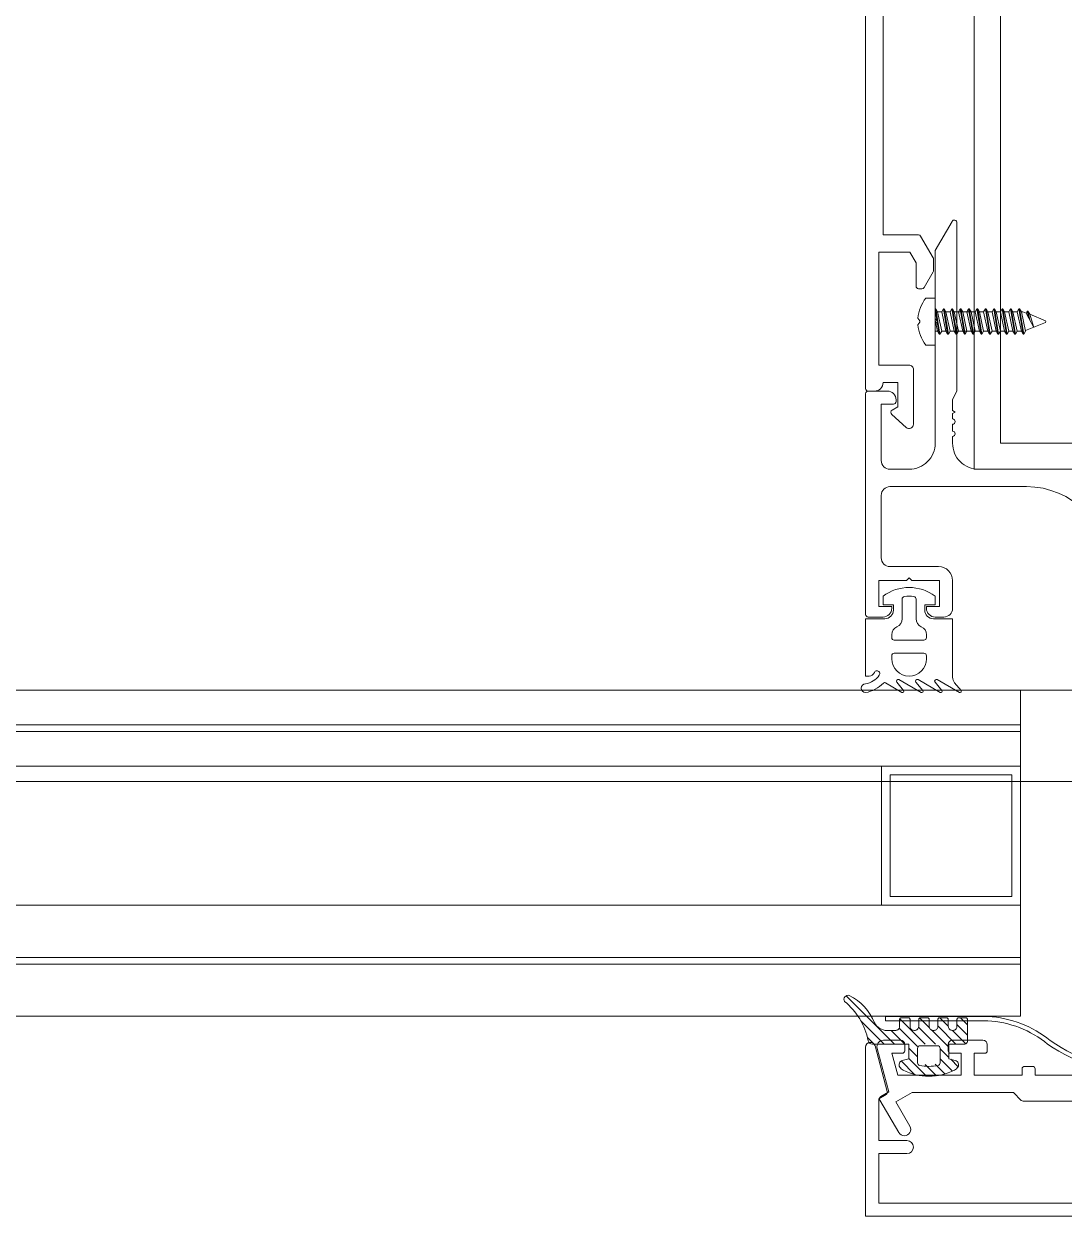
# Model space of a CAD drawing. Extents: x -2749 to 23780, y -1311 to 8245.
# Drawn here: x 7387.9 to 7399.87, y 320 to 333.72 of the extents above; entities that cross this region are included whole.
import ezdxf

# ---------------------------------------------------------------- set-up
doc = ezdxf.new("R2010")
doc.units = 0
doc.header["$MEASUREMENT"] = 0
for name, color, linetype, lineweight in [('06D', 9, 'Continuous', 9), ('10', 9, 'Continuous', 9), ('15', 9, 'Continuous', 9), ('40', 9, 'Continuous', 9), ('40B', 9, 'Continuous', 9)]:
    doc.layers.add(name, color=color, linetype=linetype, lineweight=lineweight)

# ---------------------------------------------------------------- blocks, each defined once
blk = doc.blocks.new('*U327')
at = {"layer": '10'}
h = blk.add_hatch(dxfattribs=at)
h.set_pattern_fill('LINE', color=256, scale=0.6666666666715167, angle=585.0000000000001, style=0)
h.set_pattern_definition([(134.9999999999999, (54.08257083702352, -143.591873856265), (0.0589255650993077, 0.0589255650993076), [])])
edge = h.paths.add_edge_path()
edge.add_arc((-3.724112742561203, -23.01631543597887), 0.6254947507205308, 382.66119677713436, 422.7999977533498, ccw=False)
edge.add_arc((-3.003038380344435, -22.70189300089169), 0.1615246373840444, 207.0399911032214, 269.8973059514558)
edge.add_line((-3.003327888753744, -22.86341737882685), (-2.922681304442392, -22.86341737882685))
edge.add_line((-2.922681304443868, -22.86341737882685), (-2.908930808625711, -22.86341737882685))
edge.add_line((-2.908930808624234, -22.86341737882685), (-2.901684862210744, -22.86288960382808))
edge.add_line((-2.901684862216654, -22.86288960382717), (-2.894240066035251, -22.86121154462581))
edge.add_line((-2.89424006602934, -22.86121154462671), (-2.886867507665158, -22.85828629342723))
edge.add_line((-2.886867507668114, -22.85828629342632), (-2.879875461587232, -22.85410883462737))
edge.add_line((-2.879875461587232, -22.85410883462737), (-2.873575976287668, -22.84877095602769))
edge.add_line((-2.87357597628619, -22.8487709560286), (-2.868239588628569, -22.8424729618273))
edge.add_line((-2.868239588632889, -22.8424729618273), (-2.864062096215491, -22.83548088202952))
edge.add_line((-2.864062096218333, -22.83548088202952), (-2.861137499516701, -22.82810897802847))
edge.add_line((-2.861137499513858, -22.82810897803029), (-2.858930808635193, -22.8134173788294))
edge.add_line((-2.858930808636671, -22.81341737882758), (-2.858930808636671, -22.73765655195257))
edge.add_line((-2.858930808636671, -22.73765655195257), (-2.858719652597812, -22.73475800855249))
edge.add_line((-2.858719652593379, -22.73475800855158), (-2.858048233911347, -22.73177909955121))
edge.add_line((-2.858048233918737, -22.73177909955121), (-2.856878285160121, -22.72883073455159))
edge.add_line((-2.856878285149888, -22.72883073455159), (-2.855207310770367, -22.72603375855033))
edge.add_line((-2.855207310773323, -22.72603375855124), (-2.853072537707987, -22.72351556675221))
edge.add_line((-2.853072537707987, -22.7235155667513), (-2.850553042926833, -22.72137913555344))
edge.add_line((-2.850553042923991, -22.72137913555344), (-2.847756277106952, -22.71970803055229))
edge.add_line((-2.847756277111386, -22.71970803055319), (-2.844807428515252, -22.71853728395308))
edge.add_line((-2.844807428510932, -22.7185372839549), (-2.838931113808428, -22.71765533115376))
edge.add_line((-2.838931113812748, -22.71765533115104), (-2.758930808629372, -22.71765533115104))
edge.add_line((-2.758930808626416, -22.71765533115104), (-2.756032391351425, -22.71786611695279))
edge.add_line((-2.756032391353016, -22.71786611695279), (-2.75305418802958, -22.71853892175204))
edge.add_line((-2.753054188035378, -22.71853892175295), (-2.750104989276508, -22.71970879255332))
edge.add_line((-2.750104989269345, -22.71970879255514), (-2.747308375308818, -22.7213787063547))
edge.add_line((-2.747308375308818, -22.72137870635379), (-2.744788289945461, -22.72351365955365))
edge.add_line((-2.744788289949894, -22.72351365955365), (-2.742654088432857, -22.72603299335424))
edge.add_line((-2.742654088437177, -22.72603299335333), (-2.740982949017109, -22.72883083275246))
edge.add_line((-2.740982949006991, -22.72883083275337), (-2.73981334778449, -22.73177976195257))
edge.add_line((-2.73981334778449, -22.73177976195166), (-2.738931113803971, -22.73765502595143))
edge.add_line((-2.738931113814203, -22.73765502595143), (-2.738931113814203, -22.81341737882758))
edge.add_line((-2.738931113814203, -22.81341737882758), (-2.738403023035232, -22.82066340542588))
edge.add_line((-2.738403023029434, -22.82066340542497), (-2.736723585627089, -22.82810897802756))
edge.add_line((-2.736723585631409, -22.82810897803029), (-2.733799232594321, -22.83548088203133))
edge.add_line((-2.733799232595799, -22.83548088202952), (-2.729621641494588, -22.8424729618273))
edge.add_line((-2.729621641496066, -22.8424729618273), (-2.724286068658386, -22.8487709560286))
edge.add_line((-2.724286068656908, -22.8487709560286), (-2.717985768559231, -22.85410883462828))
edge.add_line((-2.717985768553319, -22.85410883462737), (-2.710993821127146, -22.85828629342632))
edge.add_line((-2.710993821122826, -22.85828629342632), (-2.703621019108652, -22.86121154462581))
edge.add_line((-2.703621019115928, -22.86121154462671), (-2.688931113816408, -22.86341737882685))
edge.add_line((-2.68893111381493, -22.86341737882685), (-2.681684861214591, -22.86288960382808))
edge.add_line((-2.681684861211635, -22.86288960382717), (-2.674239797427787, -22.86121154462581))
edge.add_line((-2.674239797432107, -22.86121154462671), (-2.666867041154603, -22.85828629342723))
edge.add_line((-2.666867041153238, -22.85828629342632), (-2.659874866789949, -22.85410883462737))
edge.add_line((-2.659874866794268, -22.85410883462737), (-2.653575347814296, -22.84877095602769))
edge.add_line((-2.653575347814296, -22.8487709560286), (-2.648238993837082, -22.8424729618273))
edge.add_line((-2.648238993828329, -22.8424729618273), (-2.644061629686063, -22.83548088202952))
edge.add_line((-2.644061629691748, -22.83548088202952), (-2.641137230910715, -22.82810897802847))
edge.add_line((-2.641137230904917, -22.82810897803029), (-2.638931113808268, -22.8134173788294))
edge.add_line((-2.638931113815658, -22.81341737882758), (-2.638931113815658, -22.73765655195257))
edge.add_line((-2.638931113815658, -22.73765655195257), (-2.638719707636653, -22.73475835975205))
edge.add_line((-2.638719707630855, -22.73475835975114), (-2.63804767151106, -22.7317815903516))
edge.add_line((-2.638047671512424, -22.73178159035251), (-2.636877956406635, -22.72883172455204))
edge.add_line((-2.636877956412547, -22.72883172455295), (-2.635206872959145, -22.7260350083543))
edge.add_line((-2.635206872954825, -22.7260350083543), (-2.633072912453883, -22.72351318895198))
edge.add_line((-2.633072912456839, -22.72351318895108), (-2.630552594793982, -22.72138073015321))
edge.add_line((-2.630552594791026, -22.72138073015231), (-2.627755931012018, -22.71970969915128))
edge.add_line((-2.627755931016451, -22.71970969915128), (-2.624806846955777, -22.71854076575255))
edge.add_line((-2.624806846954413, -22.71854076575437), (-2.618931418994691, -22.717656857154))
edge.add_line((-2.618931418991735, -22.71765685715218), (-2.538931113808359, -22.71765685715218))
edge.add_line((-2.538931113805404, -22.71765685715218), (-2.536032472707404, -22.71786813815197))
edge.add_line((-2.536032472711838, -22.71786813815288), (-2.53305417242899, -22.71854076575346))
edge.add_line((-2.533054172431945, -22.71854076575437), (-2.530105038931139, -22.7197096991531))
edge.add_line((-2.530105038928297, -22.71970969915128), (-2.527308013934373, -22.72138073015231))
edge.add_line((-2.527308013928575, -22.72138073015231), (-2.524788322449182, -22.72351318895017))
edge.add_line((-2.524788322449182, -22.72351318895108), (-2.522653380668941, -22.72603500835339))
edge.add_line((-2.522653380674853, -22.7260350083543), (-2.520982317572305, -22.72883172455295))
edge.add_line((-2.520982317566506, -22.72883172455295), (-2.519812337644964, -22.73178159035342))
edge.add_line((-2.519812337644964, -22.73178159035251), (-2.518929893105507, -22.73765655195257))
edge.add_line((-2.518929893114261, -22.73765655195257), (-2.518929893114261, -22.81341737882758))
edge.add_line((-2.518929893114261, -22.81341737882758), (-2.518401991117286, -22.82066340542588))
edge.add_line((-2.518401991108532, -22.82066340542497), (-2.516722710903252, -22.82810897802756))
edge.add_line((-2.516722710906208, -22.82810897803029), (-2.513798487686756, -22.83548088203133))
edge.add_line((-2.513798487685392, -22.83548088202952), (-2.509620975688392, -22.8424729618273))
edge.add_line((-2.509620975689756, -22.8424729618273), (-2.504285440170463, -22.8487709560286))
edge.add_line((-2.504285440173305, -22.8487709560286), (-2.497985102735412, -22.85410883462828))
edge.add_line((-2.497985102735412, -22.85410883462737), (-2.490993076234133, -22.85828629342632))
edge.add_line((-2.490993076235611, -22.85828629342632), (-2.483620144396525, -22.86121154462581))
edge.add_line((-2.483620144390613, -22.86121154462671), (-2.468929893104757, -22.86341737882685))
edge.add_line((-2.468929893103393, -22.86341737882685), (-2.46168382928505, -22.86288960382808))
edge.add_line((-2.461683829290848, -22.86288960382717), (-2.45423892271134, -22.86121154462581))
edge.add_line((-2.454238922706906, -22.86121154462671), (-2.446866296247037, -22.85828629342723))
edge.add_line((-2.446866296254313, -22.85828629342632), (-2.439874200995234, -22.85410883462737))
edge.add_line((-2.439874200987958, -22.85410883462737), (-2.433574719326372, -22.84877095602769))
edge.add_line((-2.433574719330692, -22.8487709560286), (-2.428238328035092, -22.8424729618273))
edge.add_line((-2.428238328033614, -22.8424729618273), (-2.424060884787138, -22.83548088202952))
edge.add_line((-2.424060884792936, -22.83548088202952), (-2.421136356194267, -22.82810897802847))
edge.add_line((-2.421136356191425, -22.82810897803029), (-2.418929893115715, -22.8134173788294))
edge.add_line((-2.418929893115715, -22.81341737882758), (-2.418929893115715, -22.73765502595143))
edge.add_line((-2.418929893115715, -22.73765502595143), (-2.418718577675179, -22.73475734415206))
edge.add_line((-2.418718577676656, -22.73475734415206), (-2.418047278611368, -22.73177831455269))
edge.add_line((-2.418047278606934, -22.7317783145536), (-2.416877733685794, -22.72882871255388))
edge.add_line((-2.416877733682952, -22.72882871255388), (-2.415206831946591, -22.72603217115284))
edge.add_line((-2.415206831949546, -22.72603217115284), (-2.413072408552181, -22.72351329475532))
edge.add_line((-2.413072408549226, -22.72351329475532), (-2.410552932445455, -22.72137791655223))
edge.add_line((-2.410552932449888, -22.72137791655132), (-2.407756443934147, -22.71970672675252))
edge.add_line((-2.407756443926984, -22.71970672675343), (-2.40480750692069, -22.71853753275173))
edge.add_line((-2.40480750692069, -22.71853753275173), (-2.398931724163446, -22.71765533115285))
edge.add_line((-2.398931724170722, -22.71765533115104), (-2.318931418987347, -22.71765380534998))
edge.add_line((-2.318931418984391, -22.71765380535089), (-2.316033230130813, -22.7178636593535))
edge.add_line((-2.316033230129448, -22.71786365935532), (-2.313054813023825, -22.71853716915484))
edge.add_line((-2.313054813026781, -22.71853716915211), (-2.31010558926772, -22.71970678735306))
edge.add_line((-2.310105589266242, -22.71970678735397), (-2.307309162305102, -22.72137540355197))
edge.add_line((-2.307309162303739, -22.72137540355197), (-2.304788782526031, -22.72351087535299))
edge.add_line((-2.304788782530465, -22.7235108753539), (-2.302654506449414, -22.7260297041521))
edge.add_line((-2.302654506453734, -22.7260297041521), (-2.300982829471365, -22.72882885115359))
edge.add_line((-2.300982829464203, -22.72882885115269), (-2.299812937327089, -22.73177803455201))
edge.add_line((-2.29981293733141, -22.73177803455201), (-2.298930198290292, -22.73765350015401))
edge.add_line((-2.298930198281539, -22.73765350015401), (-2.298930198281539, -22.81341737882758))
edge.add_line((-2.298930198281539, -22.81341737882758), (-2.298402280022799, -22.82066340542588))
edge.add_line((-2.298402280024276, -22.82066340542497), (-2.296722981083405, -22.82810897802756))
edge.add_line((-2.296722981090795, -22.82810897803029), (-2.293798751948713, -22.83548088203133))
edge.add_line((-2.293798751944393, -22.83548088202952), (-2.289621233129821, -22.8424729618273))
edge.add_line((-2.289621233126752, -22.8424729618273), (-2.2842857055237, -22.8487709560286))
edge.add_line((-2.284285705526655, -22.8487709560286), (-2.277985360187074, -22.85410883462828))
edge.add_line((-2.277985360184118, -22.85410883462737), (-2.270993340485858, -22.85828629342632))
edge.add_line((-2.270993340494612, -22.85828629342632), (-2.26362041457088, -22.86121154462581))
edge.add_line((-2.263620414563604, -22.86121154462671), (-2.24893019828238, -22.86341737882685))
edge.add_line((-2.248930198282266, -22.86341737882685), (-2.241684118223986, -22.86288960382808))
edge.add_line((-2.241684118229898, -22.86288960382717), (-2.234239192892971, -22.86121154462581))
edge.add_line((-2.234239192891493, -22.86121154462671), (-2.226866560508995, -22.85828629342723))
edge.add_line((-2.226866560501719, -22.85828629342632), (-2.219874458425067, -22.85410883462737))
edge.add_line((-2.219874458436663, -22.85410883462737), (-2.213574984691319, -22.84877095602769))
edge.add_line((-2.213574984684044, -22.8487709560286), (-2.208238585464926, -22.8424729618273))
edge.add_line((-2.208238585470724, -22.8424729618273), (-2.204061149049096, -22.83548088202952))
edge.add_line((-2.204061149040228, -22.83548088202952), (-2.201136626364188, -22.82810897802847))
edge.add_line((-2.201136626364302, -22.82810897803029), (-2.19893019828595, -22.8134173788294))
edge.add_line((-2.198930198294704, -22.81341737882758), (-2.198930198294704, -22.73763518955184))
edge.add_line((-2.198930198294704, -22.73763518955184), (-2.19871940707236, -22.73473815235139))
edge.add_line((-2.198719407062128, -22.73473815235047), (-2.198048360479845, -22.73176337275072))
edge.add_line((-2.198048360485756, -22.73176337275163), (-2.196880107570962, -22.7288162103514))
edge.add_line((-2.196880107573804, -22.72881621035231), (-2.195211595451098, -22.72601983335517))
edge.add_line((-2.195211595451212, -22.72601983335517), (-2.193079894528011, -22.72350138855291))
edge.add_line((-2.193079894528011, -22.72350138855291), (-2.190563270330414, -22.72136653795497))
edge.add_line((-2.190563270324616, -22.72136653795497), (-2.18776947526652, -22.71969583635473))
edge.add_line((-2.187769475267998, -22.71969583635382), (-2.184823444526557, -22.71852431575189))
edge.add_line((-2.184823444523715, -22.71852431575371), (-2.178951865763849, -22.71763549475418))
edge.add_line((-2.178951865763849, -22.71763549475418), (-2.098951560580474, -22.71755004555507))
edge.add_line((-2.098951560589227, -22.71755004555325), (-2.09605159487404, -22.71775713855186))
edge.add_line((-2.096051594875518, -22.71775713855277), (-2.093071049210323, -22.71842716335414))
edge.add_line((-2.093071049200204, -22.71842716335505), (-2.090118899123751, -22.71959546135531))
edge.add_line((-2.090118899131027, -22.7195954613544), (-2.087318967086446, -22.72126520255369))
edge.add_line((-2.087318967077806, -22.72126520255278), (-2.084796137761657, -22.72339854575421))
edge.add_line((-2.084796137763134, -22.72339854575512), (-2.082658734664676, -22.7259204625534))
edge.add_line((-2.082658734666154, -22.72592046255431), (-2.080985478364425, -22.72871913695326))
edge.add_line((-2.080985478362947, -22.72871913695235), (-2.079814314381167, -22.73166975335517))
edge.add_line((-2.079814314381167, -22.73166975335425), (-2.078930503445974, -22.73754974035274))
edge.add_line((-2.07893050344893, -22.73754974035364), (-2.07893050344893, -22.9892850173037))
edge.add_arc((-2.108930503453109, -22.98928501730279), 0.0299999999983993, 269.99999999999994, 360, ccw=False)
edge.add_line((-2.108930503453109, -23.01928501730163), (-2.293103443119605, -23.01928501730163))
edge.add_line((-2.293103443110965, -23.01928501730163), (-2.293103443110965, -23.18928501730079))
edge.add_line((-2.293103443110965, -23.18928501729988), (-2.218117040009872, -23.20881546617329))
edge.add_arc((-2.230719271549162, -23.25720124673626), 0.0500000000016979, 327.9605935086705, 435.4014640604238, ccw=False)
edge.add_arc((-2.273103443127581, -23.2306761265645), 0.1000000000096152, 296.3877999626419, 327.960593512649, ccw=False)
edge.add_arc((-2.523103443123944, -22.72678501729842), 0.6625000000053745, 243.61220003876122, 296.3877999612387, ccw=False)
edge.add_arc((-2.773103443108595, -23.23067612657633), 0.1000000000019964, 212.0394064820503, 243.6122000308444, ccw=False)
edge.add_arc((-2.815487614687016, -23.25720124673899), 0.0500000000069265, 104.59853593852549, 212.0394064833725, ccw=False)
edge.add_line((-2.828089846221985, -23.20881546617329), (-2.753103443128168, -23.18928501729988))
edge.add_line((-2.753103443125212, -23.18928501729988), (-2.753103443125212, -23.01928501730072))
edge.add_line((-2.753103443125212, -23.01928501730163), (-3.173103443124603, -23.01928501730163))
edge.add_arc((-3.173103443114484, -22.96928501730508), 0.0499999999949068, 193.1597880743703, 269.9999999916623, ccw=False)
edge.add_arc((-3.971133191325122, -23.12469570005305), 0.7630586476258935, 370.8798435970469, 411.3381814125703)
edge.add_arc((-3.451129296104056, -22.50682708006479), 0.0485886091209949, 74.56828593339918, 206.9707303244379, ccw=False)
edge = h.paths.add_edge_path(flags=16)
edge.add_arc((-2.623103443110778, -23.21739425380383), 0.0299999999977899, 179.999999993052, 259.1759609296883, ccw=False)
edge.add_line((-2.653103443115071, -23.2173942538011), (-2.653103443115071, -23.0492850173041))
edge.add_arc((-2.623103443110778, -23.04928501729955), 0.0299999999983993, 90, 180.000000006948, ccw=False)
edge.add_line((-2.623103443110778, -23.01928501730163), (-2.423103443116644, -23.01928501730163))
edge.add_arc((-2.423103443113689, -23.04928501729955), 0.0299999999983993, 359.9999999930519, 450, ccw=False)
edge.add_line((-2.393103443121106, -23.04928501730319), (-2.393103443121106, -23.2173942538002))
edge.add_arc((-2.423103443125398, -23.21739425380383), 0.0300000000056753, 280.82403907031164, 360.000000006948, ccw=False)
edge.add_arc((-2.523103443112233, -22.69436820284318), 0.5624999999791568, 259.1759609414076, 280.82403905859235, ccw=False)
for p, q in [((-2.559022459443269, -14.43459761733265), (-2.450000039438066, -14.43459761733265)), ((-2.450000039438066, -14.97579761732413), (-2.450000039438066, -14.43459761733265)), ((-2.443013996195134, -14.55865602082667), (-2.450000579336858, -14.55865602082667)), ((-2.402781799655542, -14.85173914253391), (-2.450000068692645, -14.56477674680445)), ((-2.443013996195134, -14.55865602082667), (-2.394788408237957, -14.85173914253391)), ((-2.423016321478883, -14.59329333794994), (-2.443013996195134, -14.55865602082667)), ((-2.374554710708537, -14.59329333794994), (-2.423016321478883, -14.59329333794994)), ((-2.374790855639332, -14.81710182541064), (-2.423016321478883, -14.59329333794994)), ((-2.35455691387466, -14.55865602082667), (-2.374554710708537, -14.59329333794994)), ((-2.374554588591138, -14.59329333794994), (-2.32632912275136, -14.81710182541064)), ((-2.346563705633172, -14.55865602082667), (-2.35455691387466, -14.55865602082667)), ((-2.306331509093581, -14.85173914253391), (-2.35455691387466, -14.55865602082667)), ((-2.326566030917376, -14.59329333794994), (-2.346563705633172, -14.55865602082667)), ((-2.346563705633172, -14.55865602082667), (-2.298338117675996, -14.85173914253391)), ((-2.27810438961734, -14.59329333794994), (-2.326566030917376, -14.59329333794994)), ((-2.278340565077371, -14.81710182541064), (-2.326566030917376, -14.59329333794994)), ((-2.258106592783462, -14.55865602082667), (-2.27810438961734, -14.59329333794994)), ((-2.278104267499941, -14.59329333794994), (-2.229878801660163, -14.81710182541064)), ((-2.25011338454243, -14.55865602082667), (-2.258106592783462, -14.55865602082667)), ((-2.209881188002384, -14.85173914253391), (-2.258106592783462, -14.55865602082667)), ((-2.230115709826179, -14.59329333794994), (-2.25011338454243, -14.55865602082667)), ((-2.25011338454243, -14.55865602082667), (-2.201887796585253, -14.85173914253391)), ((-2.181890243986629, -14.81710182541064), (-2.230115709826179, -14.59329333794994)), ((-2.181654068526597, -14.59329333794994), (-2.230115709826634, -14.59329333794994)), ((-2.16165627169272, -14.55865602082667), (-2.181654068526597, -14.59329333794994)), ((-2.181653946409198, -14.59329333794994), (-2.133428480569421, -14.81710182541064)), ((-2.177215067642748, -14.59329333794994), (-1.988752876814544, -14.59329333795085)), ((-2.15366306345146, -14.55865602082667), (-2.16165627169272, -14.55865602082667)), ((-2.113430866911642, -14.85173914253391), (-2.16165627169272, -14.55865602082667)), ((-2.133665388735437, -14.59329333794994), (-2.15366306345146, -14.55865602082667)), ((-2.15366306345146, -14.55865602082667), (-2.105437475494511, -14.85173914253391)), ((-2.085439922895659, -14.81710182541064), (-2.133665388735437, -14.59329333794994)), ((-2.085203747435855, -14.59329333794994), (-2.133665388735892, -14.59329333794994)), ((-2.06520595060175, -14.55865602082667), (-2.085203747435855, -14.59329333794994)), ((-2.085203625318229, -14.59329333794994), (-2.036978159478678, -14.81710182541064)), ((-2.057212742360718, -14.55865602082667), (-2.06520595060175, -14.55865602082667)), ((-2.016980545820899, -14.85173914253391), (-2.06520595060175, -14.55865602082667)), ((-2.037215067644694, -14.59329333794994), (-2.057212742360718, -14.55865602082667)), ((-2.057212742360718, -14.55865602082667), (-2.008987154403541, -14.85173914253391)), ((-1.988989601804917, -14.81710182541064), (-2.037215067644694, -14.59329333794994)), ((-1.968755202098293, -14.55865602082667), (-1.988752876814544, -14.59329333795085)), ((-1.988752876814544, -14.59329333795085), (-1.940527288857367, -14.81710182541064)), ((-1.968755202098293, -14.55865602082667), (-1.960761810680708, -14.55865602082667)), ((-1.920529675200043, -14.85173914253391), (-1.968755202098293, -14.55865602082667)), ((-1.940764197022929, -14.59329333794994), (-1.960761810680708, -14.55865602082667)), ((-1.960761810680708, -14.55865602082667), (-1.912536405899857, -14.85173914253391)), ((-1.892302555723347, -14.59329333794994), (-1.940764197022929, -14.59329333794994)), ((-1.892538731183378, -14.81710182541064), (-1.940764197022929, -14.59329333794994)), ((-1.872304819948169, -14.55865602082667), (-1.892302555723347, -14.59329333794994)), ((-1.892302433605493, -14.59329333794994), (-1.84407702882487, -14.81710182541064)), ((-1.824079354108391, -14.85173914253391), (-1.872304819948169, -14.55865602082667)), ((-1.86431155064821, -14.55865602082667), (-1.872304819948169, -14.55865602082667)), ((-1.86431155064821, -14.55865602082667), (-1.816085962690806, -14.85173914253391)), ((-1.844313875931732, -14.59329333794994), (-1.86431155064821, -14.55865602082667)), ((-1.796088410091726, -14.81710182541064), (-1.844313875931732, -14.59329333794994)), ((-1.795852234631468, -14.59329333794994), (-1.844313875931732, -14.59329333794994)), ((-1.775854559915671, -14.55865602082667), (-1.795852234631922, -14.59329333795085)), ((-1.795852234631922, -14.59329333795085), (-1.747626646674746, -14.81710182541064)), ((-1.775854559915671, -14.55865602082667), (-1.767861168498086, -14.55865602082667)), ((-1.727629033017194, -14.85173914253391), (-1.775854559915671, -14.55865602082667)), ((-1.747863554840535, -14.59329333794994), (-1.767861168498086, -14.55865602082667)), ((-1.767861168498086, -14.55865602082667), (-1.719635763717008, -14.85173914253391)), ((-1.747863554840535, -14.59329333794994), (-1.699401364011293, -14.59329333795085)), ((-1.699638089000984, -14.81710182541064), (-1.747863554840535, -14.59329333794994)), ((-1.679403689295043, -14.55865602082667), (-1.699401364011293, -14.59329333795085)), ((-1.699401364011293, -14.59329333795085), (-1.651175776054344, -14.81710182541064)), ((-1.631178162396565, -14.85173914253391), (-1.679403689295043, -14.55865602082667)), ((-1.679403689295043, -14.55865602082667), (-1.671410297877912, -14.55865602082667)), ((-1.671410297877912, -14.55865602082667), (-1.623184893096606, -14.85173914253391)), ((-1.651412684220133, -14.59329333794994), (-1.671410297877912, -14.55865602082667)), ((-1.603187218380355, -14.81710182541064), (-1.651412684220133, -14.59329333794994)), ((-1.602950798685071, -14.59329333794994), (-1.651412684220133, -14.59329333794994)), ((-1.582953062909894, -14.55865602082667), (-1.602950798685071, -14.59329333794994)), ((-1.602950676567218, -14.59329333794994), (-1.55472514966874, -14.81710182541064)), ((-1.534727474952717, -14.85173914253391), (-1.582953062909894, -14.55865602082667)), ((-1.582953062909894, -14.55865602082667), (-1.574959793609707, -14.55865602082667)), ((-1.574959793609707, -14.55865602082667), (-1.526734327770384, -14.85173914253391)), ((-1.554962118893456, -14.59329333794994), (-1.574959793609707, -14.55865602082667)), ((-1.506736653053906, -14.81710182541064), (-1.554962118893456, -14.59329333794994)), ((-1.506500233358622, -14.59329333794994), (-1.554962118893456, -14.59329333794994)), ((-1.486501886995085, -14.55865602082667), (-1.506500233358622, -14.59329333794994)), ((-1.438276543273389, -14.85173914253391), (-1.486501886995085, -14.55865602082667)), ((-1.478509228283257, -14.55865602082667), (-1.486501886995085, -14.55865602082667)), ((-1.478509228283257, -14.55865602082667), (-1.430283640326308, -14.85173914253391)), ((-1.458511126155428, -14.59329333794994), (-1.478509228283257, -14.55865602082667)), ((-1.410286026668529, -14.81710182541064), (-1.458511126155428, -14.59329333794994)), ((-1.440941210608855, -14.59329333794994), (-1.458511126155428, -14.59329333794994)), ((-1.401988928751791, -14.60691403101009), (-1.440941210608855, -14.59329333794994)), ((-1.390051443786489, -14.58623811508096), (-1.401988928751791, -14.60691403101009)), ((-1.401988928751791, -14.60691403101009), (-1.313834850753949, -14.77265785351938)), ((-1.374102700587229, -14.65934382302657), (-1.390051443786489, -14.58623811508096)), ((-1.382058357662856, -14.58623811508096), (-1.390051443786489, -14.58623811508096)), ((-1.362060682946378, -14.62087329514634), (-1.382058357662856, -14.58623811508096)), ((-1.382058357662856, -14.58623811508096), (-1.360550637625294, -14.68482409001535)), ((-1.360550637625294, -14.68482409001535), (-1.374102700587229, -14.65934382302657)), ((-1.313834850753949, -14.77265785351938), (-1.362060682946378, -14.62087329514634)), ((-1.182124656957114, -14.69513753286992), (-1.362060682946378, -14.62087329514634)), ((-2.450000042443036, -14.69077421556358), (-2.422779413313094, -14.81710182541064)), ((-2.422779230136768, -14.81710182541064), (-2.450000016124988, -14.81710183108134)), ((-2.422779413313094, -14.81710182541064), (-2.402781799655542, -14.85173914253391)), ((-2.422779230136768, -14.81710182541064), (-2.402781799655542, -14.85173914253391)), ((-2.394788408237957, -14.85173914253391), (-2.374790855639332, -14.81710182541064)), ((-2.326329231826832, -14.81710131920408), (-2.374790563385488, -14.81710131920408)), ((-2.32632912275136, -14.81710182541064), (-2.306331509093581, -14.85173914253391)), ((-2.326328939574807, -14.81710182541064), (-2.306331509093581, -14.85173914253391)), ((-2.298338117675996, -14.85173914253391), (-2.278340565077371, -14.81710182541064)), ((-2.278340565077371, -14.81710182541064), (-2.22987861848361, -14.81710182541064)), ((-2.229878801660163, -14.81710182541064), (-2.209881188002384, -14.85173914253391)), ((-2.22987861848361, -14.81710182541064), (-2.209881188002384, -14.85173914253391)), ((-2.036978159477996, -14.81710182541064), (-2.225439922894167, -14.81710182541064)), ((-2.201887796585253, -14.85173914253391), (-2.181890243986629, -14.81710182541064)), ((-2.181890243986629, -14.81710182541064), (-2.133428297392867, -14.81710182541064)), ((-2.181890243986629, -14.81710182541064), (-2.133428297392867, -14.81710182541064)), ((-2.133428480569421, -14.81710182541064), (-2.113430866911642, -14.85173914253391)), ((-2.133428297392867, -14.81710182541064), (-2.113430866911642, -14.85173914253391)), ((-2.105437475494511, -14.85173914253391), (-2.085439922895659, -14.81710182541064)), ((-2.085439922895659, -14.81710182541064), (-2.036977976302125, -14.81710182541064)), ((-2.085439922895659, -14.81710182541064), (-2.036977976302125, -14.81710182541064)), ((-2.036978159478678, -14.81710182541064), (-2.016980545820899, -14.85173914253391)), ((-2.036977976302125, -14.81710182541064), (-2.016980545820899, -14.85173914253391)), ((-2.008987154403541, -14.85173914253391), (-1.988989601804917, -14.81710182541064)), ((-1.98898960180378, -14.81710182541064), (-1.940527410974766, -14.81710182541064)), ((-1.988989601804917, -14.81710182541064), (-1.940527655211155, -14.81710182541064)), ((-1.940527410974766, -14.81710182541064), (-1.920529675200043, -14.85173914253391)), ((-1.940527288857367, -14.81710182541064), (-1.920529675200043, -14.85173914253391)), ((-1.912536405899857, -14.85173914253391), (-1.892538731183378, -14.81710182541064)), ((-1.892538731183378, -14.81710182541064), (-1.844076784589617, -14.81710182541064)), ((-1.84407702882487, -14.81710182541064), (-1.824079354108391, -14.85173914253391)), ((-1.844076784589617, -14.81710182541064), (-1.824079354108391, -14.85173914253391)), ((-1.816085962690806, -14.85173914253391), (-1.796088410091726, -14.81710182541064)), ((-1.747626646674746, -14.81710182541064), (-1.796088410091726, -14.81710182541064)), ((-1.747626768792144, -14.81710182541064), (-1.727629033017194, -14.85173914253391)), ((-1.747626646674746, -14.81710182541064), (-1.727629033017194, -14.85173914253391)), ((-1.719635763717008, -14.85173914253391), (-1.699638089000984, -14.81710182541064)), ((-1.699638089000984, -14.81710182541064), (-1.65117589817197, -14.81710182541064)), ((-1.65117589817197, -14.81710182541064), (-1.631178162396565, -14.85173914253391)), ((-1.651175776054344, -14.81710182541064), (-1.631178162396565, -14.85173914253391)), ((-1.623184893096606, -14.85173914253391), (-1.603187218380355, -14.81710182541064)), ((-1.603187218380355, -14.81710182541064), (-1.554725332845521, -14.81710182541064)), ((-1.554725332845521, -14.81710182541064), (-1.534727474952717, -14.85173914253391)), ((-1.55472514966874, -14.81710182541064), (-1.534727474952717, -14.85173914253391)), ((-1.526734327770384, -14.85173914253391), (-1.506736653053906, -14.81710182541064)), ((-1.506736653053906, -14.81710182541064), (-1.458274706460144, -14.81710182541064)), ((-1.458274706460144, -14.81710182541064), (-1.438276543273389, -14.85173914253391)), ((-1.430283640326308, -14.85173914253391), (-1.410286026668529, -14.81710182541064)), ((-1.412433770155814, -14.80713330374965), (-1.182124656957114, -14.71525763049158)), ((-1.410286026668529, -14.81710182541064), (-1.412433770155814, -14.80713330374965)), ((-1.174984928701007, -14.70519758168029), (-1.182124656957114, -14.69513753286992)), ((-1.182124656957114, -14.71525763049158), (-1.174984928701007, -14.70519758168029)), ((-2.402781799655542, -14.85173914253391), (-2.394788408237957, -14.85173914253391)), ((-2.306331509093581, -14.85173914253391), (-2.298338117675996, -14.85173914253391)), ((-2.209881188002384, -14.85173914253391), (-2.201887796585253, -14.85173914253391)), ((-2.113430866911642, -14.85173914253391), (-2.105437475494511, -14.85173914253391)), ((-2.016980545820899, -14.85173914253391), (-2.008987154403541, -14.85173914253391)), ((-1.920529675200043, -14.85173914253391), (-1.912536405899857, -14.85173914253391)), ((-1.824079354108391, -14.85173914253391), (-1.816085962690806, -14.85173914253391)), ((-1.727629033017194, -14.85173914253391), (-1.719635763717008, -14.85173914253391)), ((-1.631178162396565, -14.85173914253391), (-1.623184893096606, -14.85173914253391)), ((-1.534727474952717, -14.85173914253391), (-1.526734327770384, -14.85173914253391)), ((-1.438276543273389, -14.85173914253391), (-1.430283640326308, -14.85173914253391)), ((-2.559022459443269, -14.97579761732413), (-2.450000039438066, -14.97579761732413)), ((-1.468840347965794, -18.9468617151615), (-1.468840347965794, -22.6988617151037))]:
    blk.add_line(p, q, dxfattribs=at)
for points in [[(-3.250000000022566, -0.3000000000020009), (-3.250000000022566, -15.47743854311375, 0.4700431714390087), (-3.220000000018274, -15.50519760309089), (-3.150000000024022, -15.50519760309089, 0.4303272441157734), (-3.050000000013767, -15.40743854311313), (-2.88000000002097, -15.40743854311313), (-2.88000000002097, -15.68743854311378), (-2.945000000022275, -15.72496631061222, 0.5081417899848629), (-2.950171738028473, -15.77315295001699), (-2.783619563369086, -15.92444833858644, 0.6509713219855064), (-2.70000000001886, -15.8874385431136), (-2.70000000001886, -15.25743854310985, 0.4142135623730951), (-2.750000000018133, -15.20743854311331), (-3.100000000024748, -15.20743854311331), (-3.100000000024748, -13.90743854310312), (-2.741354626528561, -13.90743854310312), (-2.670000000014681, -14.03102838159248), (-2.670000000014681, -14.29743854310254, 0.4142135623729841), (-2.640000000022098, -14.32743854310684), (-2.602790561932408, -14.32743854310684, 0.2679491924310548), (-2.576809799819955, -14.31243854310469), (-2.474019237897607, -14.13440006733435, 0.1316524975873909), (-2.470000000017591, -14.11940006733221), (-2.470000000017591, -13.9854770188831, 0.1316524975873767), (-2.474019237909317, -13.97047701888186), (-2.617224318658998, -13.72243854309909, 0.2679491924311388), (-2.643205080771565, -13.70743854310331), (-3.050000000013767, -13.70743854310331), (-3.050000000013767, -0.4000000000032742, -0.4142135623730951)], [(-0.4500000000051046, -17.55519760310471, 0.4142135623730951), (-1.400000000002876, -16.60519760310126), (-2.970000000021912, -16.60519760310126, 0.4142135623730951), (-3.070000000020456, -16.70519760310253), (-3.070000000020456, -17.42519760310552, 0.4142135623730951), (-2.970000000021912, -17.52519760310679), (-2.410000000009119, -17.52519760310679, -0.4142135623730951), (-2.250000000013812, -17.68519760310755), (-2.250000000013812, -18.00519760310999, -0.4142135623730284), (-2.350000000023953, -18.10519760311126), (-2.450000000010902, -18.10519760311126, -0.4142135623730284), (-2.550000000021043, -18.00519760310999), (-2.550000000021043, -17.98519760311228), (-2.40000000001163, -17.98519760311228), (-2.40000000001163, -17.68519760310755), (-2.720000000013953, -17.68519760310755), (-2.750000000018133, -17.6551976031069), (-2.780000000022425, -17.68519760310755), (-3.100000000024748, -17.68519760310482), (-3.100000000024748, -17.98519760310592), (-2.950000000026932, -17.98519760311228), (-2.950000000026932, -18.00519760310999, -0.4142135623730951), (-3.050000000013767, -18.10519760311126), (-3.220000000018274, -18.10519760311126, -0.4142135623735389), (-3.250000000022566, -18.07519760311334), (-3.250000000022566, -16.60519760310126), (-3.250000000022566, -15.53519760308972, -0.4142135623733171), (-3.220000000018274, -15.50519760309089), (-3.000000000014495, -15.50519760309089, -0.4142135623730951), (-2.90000000001595, -15.60519760309307), (-2.90000000001595, -15.62519760309351, -0.414213562372651), (-2.930000000020243, -15.65519760309235), (-3.070000000020456, -15.65519760309235), (-3.070000000020456, -16.30519760309744, 0.4142135623730951), (-2.970000000021912, -16.40519760309871), (-2.750000000018133, -16.40519760309871, 0.4142135623730506), (-2.450000000010902, -16.10519760309671), (-2.450000000010902, -14.73519760308409), (-2.420000000018319, -14.70519760308525), (-2.450000000010902, -14.67519760308732), (-2.450000000010902, -13.88821030498002), (-2.255980762131287, -13.55215912730637, -0.7673269879793868), (-2.20000000001454, -13.56715912730487), (-2.20000000001454, -15.50272809544003), (-2.250000000013812, -15.60519760309307), (-2.250000000013812, -15.72930506415014), (-2.220000000021229, -15.74662557222564), (-2.250000000013812, -15.76394608030205), (-2.250000000013812, -15.82662557222647, -0.9999999999999998), (-2.250000000013812, -15.88662557222597), (-2.250000000013812, -15.9666255722268, -0.9999999999999998), (-2.250000000013812, -16.02662557222902), (-2.250000000013812, -16.10519760309671, 0.4142135623730951), (-1.950000000018178, -16.40519760309871), (5.68e-14, -16.40519760309871)], [(3.250000000022566, -22.70176070672915), (3.250000000022566, -22.75176070672842), (2.451769048941002, -22.75176070672842, 0.1022802633145562), (1.155710994714866, -23.0196858574318, -0.152313128437638), (-8.040716642199999e-05, -23.38013236872848, -0.1523131284414806), (-1.155871809047596, -23.0196858574318, 0.1591083345583949), (-1.844920634288484, -22.75176070672842), (-3.022205836712657, -22.75176070672842), (-3.022205836712657, -22.70176070672915), (-1.843552712754956, -22.70176070672915, -0.1589671073422844), (-1.125793546317083, -22.97969272437058, 0.1520535596540487), (-8.040716642199999e-05, -23.33013236872921, 0.1529437832241588), (1.131308121613585, -22.97576540348928, -0.1026599640168839), (2.451769048941002, -22.70176070672915), (3.250000000022566, -22.70176070672915)], [(-0.8300000000041904, -23.67599121911826), (-1.437573593123886, -23.67599121911826, -0.198912367379658), (-1.458786796570905, -23.66720442255791), (-1.550000000012403, -23.57599121911698), (-2.713397459646273, -23.57599121911698), (-2.901076951569109, -23.68434802431057), (-2.739913552889731, -23.96349121911953, -1), (-2.869817363463937, -24.03849121912208), (-3.085980762135534, -23.66408522988968, -0.414213562373095), (-3.075000000025113, -23.62310446777519), (-2.983419013434001, -23.57023016052062), (-3.117455342180335, -23.06999977156465, -0.4931454260313039), (-3.045320042795367, -22.97599121911389), (-2.850000000016677, -22.97599121911389, -0.4142135623730951), (-2.800000000017405, -23.02599121911317), (-2.800000000017405, -23.09599121911379, -0.4142135623730951), (-2.830000000021698, -23.12599121911444), (-2.947161051960563, -23.12599121911444), (-2.88017375387011, -23.37599121911444), (-2.150000000015268, -23.37599121911444), (-2.150000000015268, -23.12599121911444), (-2.270000000020502, -23.12599121911444, -0.4142135623730951), (-2.300000000013085, -23.09599121911379), (-2.300000000013085, -23.02599121911317, -0.414213562373095), (-2.250000000013812, -22.97599121911389), (-1.90000000000731, -22.97599121911389, -0.4142135623730951), (-1.850000000008037, -23.02599121911317), (-1.850000000008037, -23.09599121911379, -0.4142135623730951), (-1.880000000012216, -23.12599121911444), (-2.00000000001745, -23.12599121911444), (-2.00000000001745, -23.37599121911444), (-1.450000000013858, -23.37599121911444), (-1.450000000013858, -23.30599121911655, -0.414213562373095), (-1.420000000009565, -23.27599121911589), (-1.33000000000851, -23.27599121911589, -0.4142135623730951), (-1.300000000004331, -23.30599121911655), (-1.300000000004331, -23.37599121911444), (1.300000000016041, -23.37599121911444)]]:
    blk.add_lwpolyline(points, format="xyb", dxfattribs=at)
for points in [[(-1.999999999970839, -10.40519760320785), (1.999999999970953, -10.40519760320785), (1.999999999970953, -16.40519760312054), (-1.999999999970839, -16.40519760312054)], [(-1.699999999979638, -10.70519760320348), (1.699999999972362, -10.70519760320348), (1.699999999972362, -16.10519760312581), (-1.699999999979638, -16.10519760312581)], [(-1.468840347965794, -21.4228617151266), (-1.468840347965794, -19.82286171511532), (-3.068840347977413, -19.82286171511532), (-3.068840347977413, -21.4228617151266)], [(-1.568840347964339, -21.32286171512533), (-1.568840347964339, -19.92286171511387), (-2.968840347978868, -19.92286171511387), (-2.968840347978868, -21.32286171512533)]]:
    blk.add_lwpolyline(points, close=True, dxfattribs=at)
for points in [[(-2.649970066122762, -14.6669537871212), (-2.627767625166882, -14.69694761732899), (-2.627767625166882, -14.71344761732871), (-2.649970066122762, -14.74344144753558)], [(-1.506500233358622, -14.59329333794994), (-1.458274706460144, -14.81710182541064)]]:
    blk.add_lwpolyline(points, dxfattribs=at)
for points in [[(-2.470000841030753, -18.12519784340657, -0.4142135623726288), (-2.570000841036574, -18.02519784340438), (-2.570000841036574, -17.96519784340671), (-2.450000841033954, -17.96519784340671), (-2.450000841033954, -17.86519784340453, 0.3333333333332321), (-3.050000841047051, -17.86519784340453), (-3.050000841047051, -17.96519784340671), (-2.930000841044432, -17.96519784340671), (-2.930000841044432, -18.02519784340438, -0.4142135623730951), (-3.030000841042976, -18.12519784340657), (-3.250000841051416, -18.12519784340657), (-3.250000841051416, -18.78467284872204), (-3.210521446608083, -18.78467284872204, 0.3076847592327314), (-3.15008207709053, -18.74359109725083, -1.128701775593258), (-3.093050200151822, -18.77457037768727, -0.2012120834861351), (-3.251295199175558, -18.87516656883054, 0.9785310008365528), (-3.250821673778602, -18.97519784343058, 0.1612998685772857), (-3.044731790725393, -18.86481259009997, -0.3075716929249019), (-3.022312757575321, -18.86316905927197), (-2.831753973625212, -18.97318822449051, 0.8390996311750223), (-2.812763306976023, -18.95055602928733), (-2.891905644590053, -18.85623786410906, -0.8390996311790603), (-2.866584755722044, -18.82606160383693), (-2.611753973616771, -18.97318822449051, 0.8390996311775001), (-2.592763306967583, -18.95055602928733), (-2.671905644581613, -18.85623786410906, -0.8390996311751685), (-2.64658475572088, -18.82606160383693), (-2.391753973615607, -18.97318822449051, 0.8390996311802112), (-2.372763306966419, -18.95055602928733), (-2.451905644573173, -18.85623786410906, -0.8390996311790603), (-2.42658475571244, -18.82606160383693), (-2.171753973607167, -18.97318822449051, 0.8390996311805551), (-2.152763306957979, -18.95055602928733), (-2.226605285339076, -18.8625545862651, -0.1763269807083487), (-2.250000841029589, -18.79827582529651), (-2.250000841029589, -18.12519784340657)], [(-2.670000841035118, -18.12519784340657), (-2.670000841042394, -17.89859178779261, 0.3750467088369516), (-2.695946786983597, -17.86886697247064, 0.06787888806713), (-2.804054895097408, -17.86886697247064, 0.3750467088364983), (-2.830000841038612, -17.89859178779261), (-2.830000841038612, -18.12519784340657, -0.29821662669872), (-2.890000841043558, -18.21684935730627, 0.2982166266987449), (-2.950000841048507, -18.30850087120962), (-2.950000841048507, -18.34158685996408, 0.4142135623731131), (-2.920000841042393, -18.37158685996292), (-2.580000841038611, -18.37158685996292, 0.4142135623730951), (-2.550000841039775, -18.34158685996408), (-2.550000841039775, -18.30850087120962, 0.2982166266986086), (-2.610000841037447, -18.21684935730627, -0.2982166266982826)], [(-2.950000841048507, -18.55158685996321), (-2.950000841048507, -18.58467284871403, 0.9999999999999428), (-2.550000841039775, -18.58467284871403), (-2.550000841039775, -18.55158685996321, 0.4142135623731684), (-2.580000841038611, -18.52158685996437), (-2.920000841042393, -18.52158685996437, 0.4142135623730951)], [(-3.438200366807848, -22.45999017449412, -0.1769515108642634), (-3.146906667960195, -22.77532408628939, 0.2813571843793212), (-3.003327888753744, -22.86341737882685), (-2.922681304443868, -22.86341737882685), (-2.908930808624234, -22.86341737882685), (-2.901684862216654, -22.86288960382717), (-2.89424006602934, -22.86121154462671), (-2.886867507668114, -22.85828629342632), (-2.879875461587232, -22.85410883462737), (-2.87357597628619, -22.8487709560286), (-2.868239588632889, -22.8424729618273), (-2.864062096218333, -22.83548088202952), (-2.861137499513858, -22.82810897803029), (-2.858930808636671, -22.81341737882758), (-2.858930808636671, -22.73765655195257), (-2.858719652593379, -22.73475800855158), (-2.858048233918737, -22.73177909955121), (-2.856878285149888, -22.72883073455159), (-2.855207310773323, -22.72603375855124), (-2.853072537707987, -22.7235155667513), (-2.850553042923991, -22.72137913555344), (-2.847756277111386, -22.71970803055319), (-2.844807428510932, -22.7185372839549), (-2.838931113812748, -22.71765533115104), (-2.758930808626416, -22.71765533115104), (-2.756032391353016, -22.71786611695279), (-2.753054188035378, -22.71853892175295), (-2.750104989269345, -22.71970879255514), (-2.747308375308818, -22.72137870635379), (-2.744788289949894, -22.72351365955365), (-2.742654088437177, -22.72603299335333), (-2.740982949006991, -22.72883083275337), (-2.73981334778449, -22.73177976195166), (-2.738931113814203, -22.73765502595143), (-2.738931113814203, -22.81341737882758), (-2.738403023029434, -22.82066340542497), (-2.736723585631409, -22.82810897803029), (-2.733799232595799, -22.83548088202952), (-2.729621641496066, -22.8424729618273), (-2.724286068656908, -22.8487709560286), (-2.717985768553319, -22.85410883462737), (-2.710993821122826, -22.85828629342632), (-2.703621019115928, -22.86121154462671), (-2.68893111381493, -22.86341737882685), (-2.681684861211635, -22.86288960382717), (-2.674239797432107, -22.86121154462671), (-2.666867041153238, -22.85828629342632), (-2.659874866794268, -22.85410883462737), (-2.653575347814296, -22.8487709560286), (-2.648238993828329, -22.8424729618273), (-2.644061629691748, -22.83548088202952), (-2.641137230904917, -22.82810897803029), (-2.638931113815658, -22.81341737882758), (-2.638931113815658, -22.73765655195257), (-2.638719707630855, -22.73475835975114), (-2.638047671512424, -22.73178159035251), (-2.636877956412547, -22.72883172455295), (-2.635206872954825, -22.7260350083543), (-2.633072912456839, -22.72351318895108), (-2.630552594791026, -22.72138073015231), (-2.627755931016451, -22.71970969915128), (-2.624806846954413, -22.71854076575437), (-2.618931418991735, -22.71765685715218), (-2.538931113805404, -22.71765685715218), (-2.536032472711838, -22.71786813815288), (-2.533054172431945, -22.71854076575437), (-2.530105038928297, -22.71970969915128), (-2.527308013928575, -22.72138073015231), (-2.524788322449182, -22.72351318895108), (-2.522653380674853, -22.7260350083543), (-2.520982317566506, -22.72883172455295), (-2.519812337644964, -22.73178159035251), (-2.518929893114261, -22.73765655195257), (-2.518929893114261, -22.81341737882758), (-2.518401991108532, -22.82066340542497), (-2.516722710906208, -22.82810897803029), (-2.513798487685392, -22.83548088202952), (-2.509620975689756, -22.8424729618273), (-2.504285440173305, -22.8487709560286), (-2.497985102735412, -22.85410883462737), (-2.490993076235611, -22.85828629342632), (-2.483620144390613, -22.86121154462671), (-2.468929893103393, -22.86341737882685), (-2.461683829290848, -22.86288960382717), (-2.454238922706906, -22.86121154462671), (-2.446866296254313, -22.85828629342632), (-2.439874200987958, -22.85410883462737), (-2.433574719330692, -22.8487709560286), (-2.428238328033614, -22.8424729618273), (-2.424060884792936, -22.83548088202952), (-2.421136356191425, -22.82810897803029), (-2.418929893115715, -22.81341737882758), (-2.418929893115715, -22.73765502595143), (-2.418718577676656, -22.73475734415206), (-2.418047278606934, -22.7317783145536), (-2.416877733682952, -22.72882871255388), (-2.415206831949546, -22.72603217115284), (-2.413072408549226, -22.72351329475532), (-2.410552932449888, -22.72137791655132), (-2.407756443926984, -22.71970672675343), (-2.40480750692069, -22.71853753275173), (-2.398931724170722, -22.71765533115104), (-2.318931418984391, -22.71765380535089), (-2.316033230129448, -22.71786365935532), (-2.313054813026781, -22.71853716915211), (-2.310105589266242, -22.71970678735397), (-2.307309162303739, -22.72137540355197), (-2.304788782530465, -22.7235108753539), (-2.302654506453734, -22.7260297041521), (-2.300982829464203, -22.72882885115269), (-2.29981293733141, -22.73177803455201), (-2.298930198281539, -22.73765350015401), (-2.298930198281539, -22.81341737882758), (-2.298402280024276, -22.82066340542497), (-2.296722981090795, -22.82810897803029), (-2.293798751944393, -22.83548088202952), (-2.289621233126752, -22.8424729618273), (-2.284285705526655, -22.8487709560286), (-2.277985360184118, -22.85410883462737), (-2.270993340494612, -22.85828629342632), (-2.263620414563604, -22.86121154462671), (-2.248930198282266, -22.86341737882685), (-2.241684118229898, -22.86288960382717), (-2.234239192891493, -22.86121154462671), (-2.226866560501719, -22.85828629342632), (-2.219874458436663, -22.85410883462737), (-2.213574984684044, -22.8487709560286), (-2.208238585470724, -22.8424729618273), (-2.204061149040228, -22.83548088202952), (-2.201136626364302, -22.82810897803029), (-2.198930198294704, -22.81341737882758), (-2.198930198294704, -22.73763518955184), (-2.198719407062128, -22.73473815235047), (-2.198048360485756, -22.73176337275163), (-2.196880107573804, -22.72881621035231), (-2.195211595451212, -22.72601983335517), (-2.193079894528011, -22.72350138855291), (-2.190563270324616, -22.72136653795497), (-2.187769475267998, -22.71969583635382), (-2.184823444523715, -22.71852431575371), (-2.178951865763849, -22.71763549475418), (-2.098951560589227, -22.71755004555325), (-2.096051594875518, -22.71775713855277), (-2.093071049200204, -22.71842716335505), (-2.090118899131027, -22.7195954613544), (-2.087318967077806, -22.72126520255278), (-2.084796137763134, -22.72339854575512), (-2.082658734666154, -22.72592046255431), (-2.080985478362947, -22.72871913695235), (-2.079814314381167, -22.73166975335425), (-2.07893050344893, -22.73754974035364), (-2.07893050344893, -22.98928501730279, -0.4142135623730951), (-2.108930503453109, -23.01928501730163), (-2.293103443110965, -23.01928501730163), (-2.293103443110965, -23.18928501729988), (-2.218117040014192, -23.20881546617329, -0.5064562203475484), (-2.188335099970743, -23.28372636691074, -0.1386404725579098), (-2.228658998678554, -23.32025676822104, -0.2344355629253235), (-2.817547887569219, -23.32025676822104, -0.1386404725578748), (-2.857871786265433, -23.28372636691074, -0.5064562203477827), (-2.828089846221985, -23.20881546617329), (-2.753103443125212, -23.18928501729988), (-2.753103443125212, -23.01928501730163), (-3.17310344312608, -23.01928501730163, -0.3484335912023162), (-3.221790389448585, -22.980668393634, 0.1783897654075296), (-3.494433326945056, -22.52886372792, -0.6519069970241193)], [(-3.100000000024748, -24.85000000000218), (-3.100000000024748, -24.2799999999952), (-2.775000000017769, -24.2799999999952, 1), (-2.775000000017769, -24.12999999999738), (-3.100000000024748, -24.12999999999738), (-3.100000000024748, -23.64999999999418), (-3.015000000028237, -23.60092522711239, 0.3394542588633759), (-3.001022225237022, -23.5671798936537), (-3.142097225949044, -23.04068082327649, 0.8769764629927569), (-3.250000000022566, -23.05488649297604), (-3.250000000022566, -25), (3.250000000022566, -25), (3.250000000022566, -23.05488649297604, 0.8769764629927564), (3.142097225960753, -23.04068082327649), (3.001022225237136, -23.5671798936537, 0.3394542588633762), (3.015000000028351, -23.60092522711239), (3.100000000024748, -23.64999999999418), (3.100000000024748, -24.12999999999738), (2.775000000017882, -24.12999999999738, 0.9999999999999996), (2.775000000017882, -24.2799999999952), (3.100000000024748, -24.2799999999952), (3.100000000024748, -24.85000000000218)], [(-2.628737245927425, -23.26646505160807, -0.3599036719487125), (-2.653103443115071, -23.23699879521701), (-2.653103443115071, -23.06888955871909, -0.4142135623730951), (-2.623103443110778, -23.03888955871753), (-2.423103443113689, -23.03888955871753, -0.4142135623732201), (-2.393103443121106, -23.06888955871909), (-2.393103443121106, -23.23699879521701, -0.3599036719487126), (-2.417469640308752, -23.26646505160807, -0.0947394902351546)], [(-2.628737245927425, -23.26646505160807, -0.3599036719487125), (-2.653103443115071, -23.23699879521701), (-2.653103443115071, -23.06888955871909, -0.4142135623730951), (-2.623103443110778, -23.03888955871753), (-2.423103443113689, -23.03888955871753, -0.4142135623732201), (-2.393103443121106, -23.06888955871909), (-2.393103443121106, -23.23699879521701, -0.3599036719487126), (-2.417469640308752, -23.26646505160807, -0.0947394902351546)]]:
    blk.add_lwpolyline(points, format="xyb", close=True, dxfattribs=at)
for centre, radius, start, end in [((-2.133865798087811, -14.73498735640169), 0.5205690943891569, 144.7573058598477, 172.490489638061), ((-2.133865798087811, -14.6754078782551), 0.5205690943891572, 187.5095103619389, 215.2426941401523)]:
    blk.add_arc(centre, radius, start, end, dxfattribs=at)
at = {"layer": '15'}
for p, q in [((-1.468840347965794, -18.9468617151615), (-170.63447161821, -18.9468617151615)), ((-1.468840347965794, -19.34686171515932), (-170.63447161821, -19.34686171515932)), ((-1.468840347965794, -19.4228617151557), (-170.63447161821, -19.4228617151557)), ((-1.468840347965794, -19.82286171514988), (-170.63447161821, -19.82286171514988)), ((-1.468840347965794, -21.4228617151266), (-170.63447161821, -21.4228617151266)), ((-1.468840347965794, -22.02286171511514), (-170.63447161821, -22.02286171511514)), ((-1.468840347965794, -22.09886171511243), (-170.63447161821, -22.09886171511243)), ((-1.468840347965794, -22.6988617151037), (-170.63447161821, -22.6988617151037))]:
    blk.add_line(p, q, dxfattribs=at)
blk = doc.blocks.new('1.KAT PLANI')
at = {"layer": '40'}
blk.add_lwpolyline([(9868.106058688772, 347.0000000046538), (9774.92886572888, 347.0000000046502), (9765.279898486551, 328.2471420195168), (9765.279898486551, 326.0531382894889), (7108.553138283156, 326.0531382894951), (7108.553138283156, 704.1492713770657), (7109.424802395201, 704.1492713770675, -0.0307912674990827), (7737.752225022683, 1104.544368401037), (7703.07000961071, 1167.165326207169, -0.099520969804843), (10004.83925096622, 1897.893795014553), (10012.62729592395, 1826.73491097209, -0.0295348789321146), (10726.44686171348, 1862.426596065508), (10726.44686171348, 1862.426596065508), (10726.44686171348, 907.2546384194748), (10705.50000000009, 907.2546372058232), (10705.5, 825.9709219459555, 0.2646883025700771)], format="xyb", close=True, dxfattribs=at)
at = {"layer": '40B'}
for points in [[(7107.499999999572, 770.1050554899703, -0.1301023432855781), (10006.37136116659, 1883.894999080349), (9994.67592399312, 1990.755483601867, -0.0293119393746558), (10727.44212860163, 2027.572769656087), (10727.50000000009, 916.4319200692807, 0.2714078594126037), (9762.49999999957, 325.0000000048785), (7107.499999999572, 325.0000000054988)], [(10004.83925096622, 1897.893795014551), (10012.62729592395, 1826.73491097209, -0.0295348789321146), (10726.44686171348, 1862.426596065508), (10730.19886171342, 1862.426596065508), (10730.19886171342, 907.229638931828), (10727.50000000009, 907.229638931828), (10727.50000000009, 826.0160502460167), (10705.49999999999, 825.9709219459555, 0.2646883025700755), (9868.106058688772, 347.0000000046538), (9868.106058688772, 325.0000000048549), (7104.801138283209, 325.0000000048549), (7104.801138283209, 861.3758000675543), (7110.865034053292, 861.3684935854035, -0.0299983446843198), (7676.220965752836, 1215.642991851855), (7703.07000961071, 1167.165326207169, -0.0995209698048437)]]:
    blk.add_lwpolyline(points, format="xyb", close=True, dxfattribs=at)
at = {"layer": '10'}
blk.add_blockref('*U327', (7400.83333333164, 345.0000000046566), dxfattribs=at)

msp = doc.modelspace()

# ---------------------------------------------------------------- block references
at = {"layer": '06D'}
msp.add_blockref('1.KAT PLANI', (8.822098607197404e-11, 0), dxfattribs=at)

doc.saveas('drawing.dxf')
